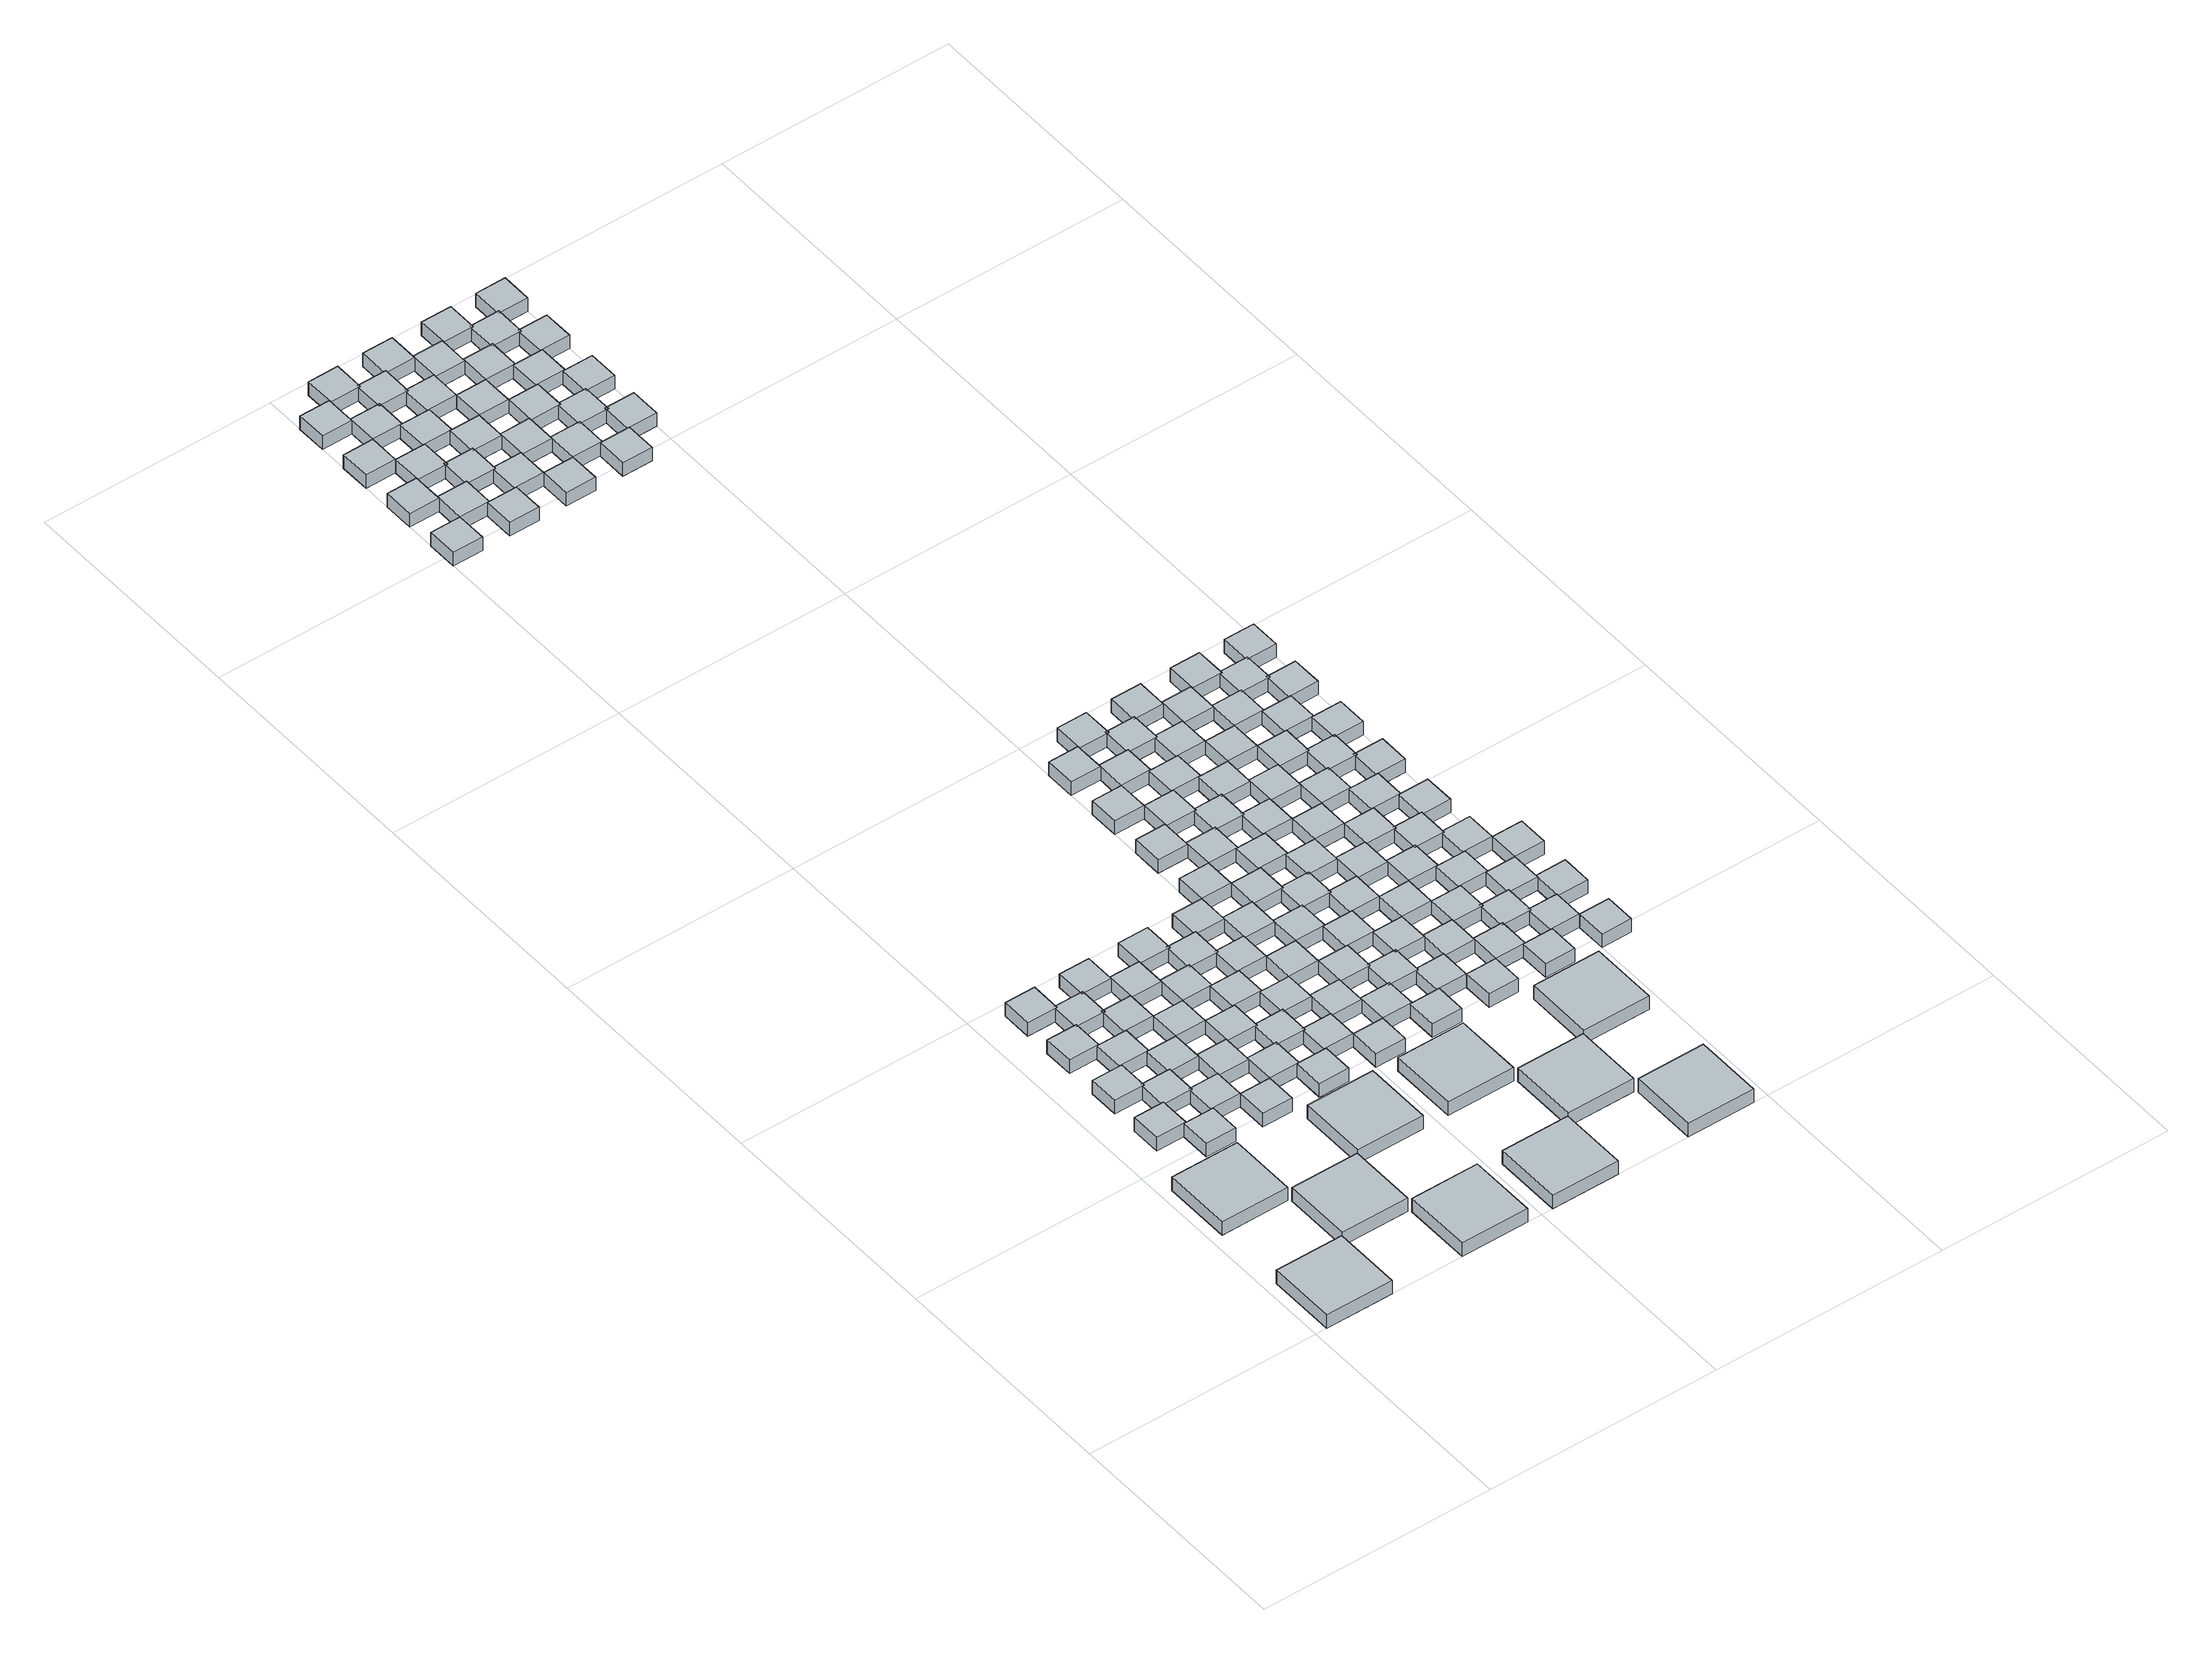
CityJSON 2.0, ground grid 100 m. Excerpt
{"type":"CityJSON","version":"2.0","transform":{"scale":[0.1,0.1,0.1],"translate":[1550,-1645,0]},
"CityObjects":{
"object1":{"type":"GenericCityObject","geometry":[{"type":"Solid","lod":"1","boundaries":[[[[0,1,2,3]],[[4,5,1,0]],[[5,6,2,1]],[[6,7,3,2]],[[7,4,0,3]],[[7,6,5,4]]]]}]},
"object2":{"type":"GenericCityObject","geometry":[{"type":"Solid","lod":"1","boundaries":[[[[8,9,10,11]],[[12,13,9,8]],[[13,14,10,9]],[[14,15,11,10]],[[15,12,8,11]],[[15,14,13,12]]]]}]},
"object3":{"type":"GenericCityObject","geometry":[{"type":"Solid","lod":"1","boundaries":[[[[16,17,18,19]],[[20,21,17,16]],[[21,22,18,17]],[[22,23,19,18]],[[23,20,16,19]],[[23,22,21,20]]]]}]},
"object4":{"type":"GenericCityObject","geometry":[{"type":"Solid","lod":"1","boundaries":[[[[24,25,26,27]],[[28,29,25,24]],[[29,30,26,25]],[[30,31,27,26]],[[31,28,24,27]],[[31,30,29,28]]]]}]},
"object5":{"type":"GenericCityObject","geometry":[{"type":"Solid","lod":"1","boundaries":[[[[32,33,34,35]],[[36,37,33,32]],[[37,38,34,33]],[[38,39,35,34]],[[39,36,32,35]],[[39,38,37,36]]]]}]},
"object6":{"type":"GenericCityObject","geometry":[{"type":"Solid","lod":"1","boundaries":[[[[40,41,42,43]],[[44,45,41,40]],[[45,46,42,41]],[[46,47,43,42]],[[47,44,40,43]],[[47,46,45,44]]]]}]},
"object7":{"type":"GenericCityObject","geometry":[{"type":"Solid","lod":"1","boundaries":[[[[48,49,50,51]],[[52,53,49,48]],[[53,54,50,49]],[[54,55,51,50]],[[55,52,48,51]],[[55,54,53,52]]]]}]},
"object8":{"type":"GenericCityObject","geometry":[{"type":"Solid","lod":"1","boundaries":[[[[56,57,58,59]],[[60,61,57,56]],[[61,62,58,57]],[[62,63,59,58]],[[63,60,56,59]],[[63,62,61,60]]]]}]},
"object9":{"type":"GenericCityObject","geometry":[{"type":"Solid","lod":"1","boundaries":[[[[64,65,66,67]],[[68,69,65,64]],[[69,70,66,65]],[[70,71,67,66]],[[71,68,64,67]],[[71,70,69,68]]]]}]},
"object10":{"type":"GenericCityObject","geometry":[{"type":"Solid","lod":"1","boundaries":[[[[72,73,74,75]],[[76,77,73,72]],[[77,78,74,73]],[[78,79,75,74]],[[79,76,72,75]],[[79,78,77,76]]]]}]},
"object11":{"type":"GenericCityObject","geometry":[{"type":"Solid","lod":"1","boundaries":[[[[80,81,82,83]],[[84,85,81,80]],[[85,86,82,81]],[[86,87,83,82]],[[87,84,80,83]],[[87,86,85,84]]]]}]},
"object12":{"type":"GenericCityObject","geometry":[{"type":"Solid","lod":"1","boundaries":[[[[88,89,90,91]],[[92,93,89,88]],[[93,94,90,89]],[[94,95,91,90]],[[95,92,88,91]],[[95,94,93,92]]]]}]},
"object13":{"type":"GenericCityObject","geometry":[{"type":"Solid","lod":"1","boundaries":[[[[96,97,98,99]],[[100,101,97,96]],[[101,102,98,97]],[[102,103,99,98]],[[103,100,96,99]],[[103,102,101,100]]]]}]},
"object14":{"type":"GenericCityObject","geometry":[{"type":"Solid","lod":"1","boundaries":[[[[104,105,106,107]],[[108,109,105,104]],[[109,110,106,105]],[[110,111,107,106]],[[111,108,104,107]],[[111,110,109,108]]]]}]},
"object15":{"type":"GenericCityObject","geometry":[{"type":"Solid","lod":"1","boundaries":[[[[112,113,114,81]],[[115,116,113,112]],[[116,117,114,113]],[[117,85,81,114]],[[85,115,112,81]],[[85,117,116,115]]]]}]},
"object16":{"type":"GenericCityObject","geometry":[{"type":"Solid","lod":"1","boundaries":[[[[118,119,120,121]],[[122,123,119,118]],[[123,124,120,119]],[[124,125,121,120]],[[125,122,118,121]],[[125,124,123,122]]]]}]},
"object17":{"type":"GenericCityObject","geometry":[{"type":"Solid","lod":"1","boundaries":[[[[126,127,128,129]],[[130,131,127,126]],[[131,132,128,127]],[[132,133,129,128]],[[133,130,126,129]],[[133,132,131,130]]]]}]},
"object18":{"type":"GenericCityObject","geometry":[{"type":"Solid","lod":"1","boundaries":[[[[134,135,136,137]],[[138,139,135,134]],[[139,140,136,135]],[[140,141,137,136]],[[141,138,134,137]],[[141,140,139,138]]]]}]},
"object19":{"type":"GenericCityObject","geometry":[{"type":"Solid","lod":"1","boundaries":[[[[142,143,144,145]],[[146,147,143,142]],[[147,148,144,143]],[[148,149,145,144]],[[149,146,142,145]],[[149,148,147,146]]]]}]},
"object20":{"type":"GenericCityObject","geometry":[{"type":"Solid","lod":"1","boundaries":[[[[106,150,151,119]],[[110,152,150,106]],[[152,153,151,150]],[[153,123,119,151]],[[123,110,106,119]],[[123,153,152,110]]]]}]},
"object21":{"type":"GenericCityObject","geometry":[{"type":"Solid","lod":"1","boundaries":[[[[114,154,155,156]],[[117,157,154,114]],[[157,158,155,154]],[[158,159,156,155]],[[159,117,114,156]],[[159,158,157,117]]]]}]},
"object22":{"type":"GenericCityObject","geometry":[{"type":"Solid","lod":"1","boundaries":[[[[160,161,162,163]],[[164,165,161,160]],[[165,166,162,161]],[[166,167,163,162]],[[167,164,160,163]],[[167,166,165,164]]]]}]},
"object23":{"type":"GenericCityObject","geometry":[{"type":"Solid","lod":"1","boundaries":[[[[168,169,170,150]],[[171,172,169,168]],[[172,173,170,169]],[[173,152,150,170]],[[152,171,168,150]],[[152,173,172,171]]]]}]},
"object24":{"type":"GenericCityObject","geometry":[{"type":"Solid","lod":"1","boundaries":[[[[174,175,176,177]],[[178,179,175,174]],[[179,180,176,175]],[[180,181,177,176]],[[181,178,174,177]],[[181,180,179,178]]]]}]},
"object25":{"type":"GenericCityObject","geometry":[{"type":"Solid","lod":"1","boundaries":[[[[151,182,183,184]],[[153,185,182,151]],[[185,186,183,182]],[[186,187,184,183]],[[187,153,151,184]],[[187,186,185,153]]]]}]},
"object26":{"type":"GenericCityObject","geometry":[{"type":"Solid","lod":"1","boundaries":[[[[188,189,190,191]],[[192,193,189,188]],[[193,194,190,189]],[[194,195,191,190]],[[195,192,188,191]],[[195,194,193,192]]]]}]},
"object27":{"type":"GenericCityObject","geometry":[{"type":"Solid","lod":"1","boundaries":[[[[196,197,198,199]],[[200,201,197,196]],[[201,202,198,197]],[[202,203,199,198]],[[203,200,196,199]],[[203,202,201,200]]]]}]},
"object28":{"type":"GenericCityObject","geometry":[{"type":"Solid","lod":"1","boundaries":[[[[204,205,206,207]],[[208,209,205,204]],[[209,210,206,205]],[[210,211,207,206]],[[211,208,204,207]],[[211,210,209,208]]]]}]},
"object29":{"type":"GenericCityObject","geometry":[{"type":"Solid","lod":"1","boundaries":[[[[212,213,214,215]],[[216,217,213,212]],[[217,218,214,213]],[[218,219,215,214]],[[219,216,212,215]],[[219,218,217,216]]]]}]},
"object30":{"type":"GenericCityObject","geometry":[{"type":"Solid","lod":"1","boundaries":[[[[220,221,222,223]],[[224,225,221,220]],[[225,226,222,221]],[[226,227,223,222]],[[227,224,220,223]],[[227,226,225,224]]]]}]},
"object31":{"type":"GenericCityObject","geometry":[{"type":"Solid","lod":"1","boundaries":[[[[228,229,230,231]],[[232,233,229,228]],[[233,234,230,229]],[[234,235,231,230]],[[235,232,228,231]],[[235,234,233,232]]]]}]},
"object32":{"type":"GenericCityObject","geometry":[{"type":"Solid","lod":"1","boundaries":[[[[236,237,238,239]],[[240,241,237,236]],[[241,242,238,237]],[[242,243,239,238]],[[243,240,236,239]],[[243,242,241,240]]]]}]},
"object33":{"type":"GenericCityObject","geometry":[{"type":"Solid","lod":"1","boundaries":[[[[244,245,246,221]],[[247,248,245,244]],[[248,249,246,245]],[[249,225,221,246]],[[225,247,244,221]],[[225,249,248,247]]]]}]},
"object34":{"type":"GenericCityObject","geometry":[{"type":"Solid","lod":"1","boundaries":[[[[250,251,252,253]],[[254,255,251,250]],[[255,256,252,251]],[[256,257,253,252]],[[257,254,250,253]],[[257,256,255,254]]]]}]},
"object35":{"type":"GenericCityObject","geometry":[{"type":"Solid","lod":"1","boundaries":[[[[258,259,260,261]],[[262,263,259,258]],[[263,264,260,259]],[[264,265,261,260]],[[265,262,258,261]],[[265,264,263,262]]]]}]},
"object36":{"type":"GenericCityObject","geometry":[{"type":"Solid","lod":"1","boundaries":[[[[266,267,268,269]],[[270,271,267,266]],[[271,272,268,267]],[[272,273,269,268]],[[273,270,266,269]],[[273,272,271,270]]]]}]},
"object37":{"type":"GenericCityObject","geometry":[{"type":"Solid","lod":"1","boundaries":[[[[274,275,276,277]],[[278,279,275,274]],[[279,280,276,275]],[[280,281,277,276]],[[281,278,274,277]],[[281,280,279,278]]]]}]},
"object38":{"type":"GenericCityObject","geometry":[{"type":"Solid","lod":"1","boundaries":[[[[238,282,283,259]],[[242,284,282,238]],[[284,285,283,282]],[[285,263,259,283]],[[263,242,238,259]],[[263,285,284,242]]]]}]},
"object39":{"type":"GenericCityObject","geometry":[{"type":"Solid","lod":"1","boundaries":[[[[246,286,287,288]],[[249,289,286,246]],[[289,290,287,286]],[[290,291,288,287]],[[291,249,246,288]],[[291,290,289,249]]]]}]},
"object40":{"type":"GenericCityObject","geometry":[{"type":"Solid","lod":"1","boundaries":[[[[292,293,294,295]],[[296,297,293,292]],[[297,298,294,293]],[[298,299,295,294]],[[299,296,292,295]],[[299,298,297,296]]]]}]},
"object41":{"type":"GenericCityObject","geometry":[{"type":"Solid","lod":"1","boundaries":[[[[300,301,302,303]],[[304,305,301,300]],[[305,306,302,301]],[[306,307,303,302]],[[307,304,300,303]],[[307,306,305,304]]]]}]},
"object42":{"type":"GenericCityObject","geometry":[{"type":"Solid","lod":"1","boundaries":[[[[308,309,310,282]],[[311,312,309,308]],[[312,313,310,309]],[[313,284,282,310]],[[284,311,308,282]],[[284,313,312,311]]]]}]},
"object43":{"type":"GenericCityObject","geometry":[{"type":"Solid","lod":"1","boundaries":[[[[314,315,316,317]],[[318,319,315,314]],[[319,320,316,315]],[[320,321,317,316]],[[321,318,314,317]],[[321,320,319,318]]]]}]},
"object44":{"type":"GenericCityObject","geometry":[{"type":"Solid","lod":"1","boundaries":[[[[322,323,324,325]],[[326,327,323,322]],[[327,328,324,323]],[[328,329,325,324]],[[329,326,322,325]],[[329,328,327,326]]]]}]},
"object45":{"type":"GenericCityObject","geometry":[{"type":"Solid","lod":"1","boundaries":[[[[330,331,332,333]],[[334,335,331,330]],[[335,336,332,331]],[[336,337,333,332]],[[337,334,330,333]],[[337,336,335,334]]]]}]},
"object46":{"type":"GenericCityObject","geometry":[{"type":"Solid","lod":"1","boundaries":[[[[276,338,339,340]],[[280,341,338,276]],[[341,342,339,338]],[[342,343,340,339]],[[343,280,276,340]],[[343,342,341,280]]]]}]},
"object47":{"type":"GenericCityObject","geometry":[{"type":"Solid","lod":"1","boundaries":[[[[283,344,345,346]],[[285,347,344,283]],[[347,348,345,344]],[[348,349,346,345]],[[349,285,283,346]],[[349,348,347,285]]]]}]},
"object48":{"type":"GenericCityObject","geometry":[{"type":"Solid","lod":"1","boundaries":[[[[350,351,352,353]],[[354,355,351,350]],[[355,356,352,351]],[[356,357,353,352]],[[357,354,350,353]],[[357,356,355,354]]]]}]},
"object49":{"type":"GenericCityObject","geometry":[{"type":"Solid","lod":"1","boundaries":[[[[358,359,360,361]],[[362,363,359,358]],[[363,364,360,359]],[[364,365,361,360]],[[365,362,358,361]],[[365,364,363,362]]]]}]},
"object50":{"type":"GenericCityObject","geometry":[{"type":"Solid","lod":"1","boundaries":[[[[294,366,367,368]],[[298,369,366,294]],[[369,370,367,366]],[[370,371,368,367]],[[371,298,294,368]],[[371,370,369,298]]]]}]},
"object51":{"type":"GenericCityObject","geometry":[{"type":"Solid","lod":"1","boundaries":[[[[372,373,374,375]],[[376,377,373,372]],[[377,378,374,373]],[[378,379,375,374]],[[379,376,372,375]],[[379,378,377,376]]]]}]},
"object52":{"type":"GenericCityObject","geometry":[{"type":"Solid","lod":"1","boundaries":[[[[380,381,382,338]],[[383,384,381,380]],[[384,385,382,381]],[[385,341,338,382]],[[341,383,380,338]],[[341,385,384,383]]]]}]},
"object53":{"type":"GenericCityObject","geometry":[{"type":"Solid","lod":"1","boundaries":[[[[386,387,388,389]],[[390,391,387,386]],[[391,392,388,387]],[[392,393,389,388]],[[393,390,386,389]],[[393,392,391,390]]]]}]},
"object54":{"type":"GenericCityObject","geometry":[{"type":"Solid","lod":"1","boundaries":[[[[394,395,396,397]],[[398,399,395,394]],[[399,400,396,395]],[[400,401,397,396]],[[401,398,394,397]],[[401,400,399,398]]]]}]},
"object55":{"type":"GenericCityObject","geometry":[{"type":"Solid","lod":"1","boundaries":[[[[402,403,404,405]],[[406,407,403,402]],[[407,408,404,403]],[[408,409,405,404]],[[409,406,402,405]],[[409,408,407,406]]]]}]},
"object56":{"type":"GenericCityObject","geometry":[{"type":"Solid","lod":"1","boundaries":[[[[410,411,412,359]],[[413,414,411,410]],[[414,415,412,411]],[[415,363,359,412]],[[363,413,410,359]],[[363,415,414,413]]]]}]},
"object57":{"type":"GenericCityObject","geometry":[{"type":"Solid","lod":"1","boundaries":[[[[416,417,418,419]],[[420,421,417,416]],[[421,422,418,417]],[[422,423,419,418]],[[423,420,416,419]],[[423,422,421,420]]]]}]},
"object58":{"type":"GenericCityObject","geometry":[{"type":"Solid","lod":"1","boundaries":[[[[424,425,426,427]],[[428,429,425,424]],[[429,430,426,425]],[[430,431,427,426]],[[431,428,424,427]],[[431,430,429,428]]]]}]},
"object59":{"type":"GenericCityObject","geometry":[{"type":"Solid","lod":"1","boundaries":[[[[432,433,434,435]],[[436,437,433,432]],[[437,438,434,433]],[[438,439,435,434]],[[439,436,432,435]],[[439,438,437,436]]]]}]},
"object60":{"type":"GenericCityObject","geometry":[{"type":"Solid","lod":"1","boundaries":[[[[339,440,441,442]],[[342,443,440,339]],[[443,444,441,440]],[[444,445,442,441]],[[445,342,339,442]],[[445,444,443,342]]]]}]},
"object61":{"type":"GenericCityObject","geometry":[{"type":"Solid","lod":"1","boundaries":[[[[446,447,448,449]],[[450,451,447,446]],[[451,452,448,447]],[[452,453,449,448]],[[453,450,446,449]],[[453,452,451,450]]]]}]},
"object62":{"type":"GenericCityObject","geometry":[{"type":"Solid","lod":"1","boundaries":[[[[454,455,456,457]],[[458,459,455,454]],[[459,460,456,455]],[[460,461,457,456]],[[461,458,454,457]],[[461,460,459,458]]]]}]},
"object63":{"type":"GenericCityObject","geometry":[{"type":"Solid","lod":"1","boundaries":[[[[462,463,464,395]],[[465,466,463,462]],[[466,467,464,463]],[[467,399,395,464]],[[399,465,462,395]],[[399,467,466,465]]]]}]},
"object64":{"type":"GenericCityObject","geometry":[{"type":"Solid","lod":"1","boundaries":[[[[360,468,469,470]],[[364,471,468,360]],[[471,472,469,468]],[[472,473,470,469]],[[473,364,360,470]],[[473,472,471,364]]]]}]},
"object65":{"type":"GenericCityObject","geometry":[{"type":"Solid","lod":"1","boundaries":[[[[474,475,476,477]],[[478,479,475,474]],[[479,480,476,475]],[[480,481,477,476]],[[481,478,474,477]],[[481,480,479,478]]]]}]},
"object66":{"type":"GenericCityObject","geometry":[{"type":"Solid","lod":"1","boundaries":[[[[482,483,484,485]],[[486,487,483,482]],[[487,488,484,483]],[[488,489,485,484]],[[489,486,482,485]],[[489,488,487,486]]]]}]},
"object67":{"type":"GenericCityObject","geometry":[{"type":"Solid","lod":"1","boundaries":[[[[490,491,492,425]],[[493,494,491,490]],[[494,495,492,491]],[[495,429,425,492]],[[429,493,490,425]],[[429,495,494,493]]]]}]},
"object68":{"type":"GenericCityObject","geometry":[{"type":"Solid","lod":"1","boundaries":[[[[496,497,498,499]],[[500,501,497,496]],[[501,502,498,497]],[[502,503,499,498]],[[503,500,496,499]],[[503,502,501,500]]]]}]},
"object69":{"type":"GenericCityObject","geometry":[{"type":"Solid","lod":"1","boundaries":[[[[504,505,506,507]],[[508,509,505,504]],[[509,510,506,505]],[[510,511,507,506]],[[511,508,504,507]],[[511,510,509,508]]]]}]},
"object70":{"type":"GenericCityObject","geometry":[{"type":"Solid","lod":"1","boundaries":[[[[512,513,514,515]],[[516,517,513,512]],[[517,518,514,513]],[[518,519,515,514]],[[519,516,512,515]],[[519,518,517,516]]]]}]},
"object71":{"type":"GenericCityObject","geometry":[{"type":"Solid","lod":"1","boundaries":[[[[520,521,522,523]],[[524,525,521,520]],[[525,526,522,521]],[[526,527,523,522]],[[527,524,520,523]],[[527,526,525,524]]]]}]},
"object72":{"type":"GenericCityObject","geometry":[{"type":"Solid","lod":"1","boundaries":[[[[528,529,530,531]],[[532,533,529,528]],[[533,534,530,529]],[[534,535,531,530]],[[535,532,528,531]],[[535,534,533,532]]]]}]},
"object73":{"type":"GenericCityObject","geometry":[{"type":"Solid","lod":"1","boundaries":[[[[536,537,538,539]],[[540,541,537,536]],[[541,542,538,537]],[[542,543,539,538]],[[543,540,536,539]],[[543,542,541,540]]]]}]},
"object74":{"type":"GenericCityObject","geometry":[{"type":"Solid","lod":"1","boundaries":[[[[426,544,545,546]],[[430,547,544,426]],[[547,548,545,544]],[[548,549,546,545]],[[549,430,426,546]],[[549,548,547,430]]]]}]},
"object75":{"type":"GenericCityObject","geometry":[{"type":"Solid","lod":"1","boundaries":[[[[550,551,552,553]],[[554,555,551,550]],[[555,556,552,551]],[[556,557,553,552]],[[557,554,550,553]],[[557,556,555,554]]]]}]},
"object76":{"type":"GenericCityObject","geometry":[{"type":"Solid","lod":"1","boundaries":[[[[558,559,560,561]],[[562,563,559,558]],[[563,564,560,559]],[[564,565,561,560]],[[565,562,558,561]],[[565,564,563,562]]]]}]},
"object77":{"type":"GenericCityObject","geometry":[{"type":"Solid","lod":"1","boundaries":[[[[566,567,568,569]],[[570,571,567,566]],[[571,572,568,567]],[[572,573,569,568]],[[573,570,566,569]],[[573,572,571,570]]]]}]},
"object78":{"type":"GenericCityObject","geometry":[{"type":"Solid","lod":"1","boundaries":[[[[456,574,575,505]],[[460,576,574,456]],[[576,577,575,574]],[[577,509,505,575]],[[509,460,456,505]],[[509,577,576,460]]]]}]},
"object79":{"type":"GenericCityObject","geometry":[{"type":"Solid","lod":"1","boundaries":[[[[464,578,579,580]],[[467,581,578,464]],[[581,582,579,578]],[[582,583,580,579]],[[583,467,464,580]],[[583,582,581,467]]]]}]},
"object80":{"type":"GenericCityObject","geometry":[{"type":"Solid","lod":"1","boundaries":[[[[584,585,586,587]],[[588,589,585,584]],[[589,590,586,585]],[[590,591,587,586]],[[591,588,584,587]],[[591,590,589,588]]]]}]},
"object81":{"type":"GenericCityObject","geometry":[{"type":"Solid","lod":"1","boundaries":[[[[592,593,594,595]],[[596,597,593,592]],[[597,598,594,593]],[[598,599,595,594]],[[599,596,592,595]],[[599,598,597,596]]]]}]},
"object82":{"type":"GenericCityObject","geometry":[{"type":"Solid","lod":"1","boundaries":[[[[600,601,602,603]],[[604,605,601,600]],[[605,606,602,601]],[[606,607,603,602]],[[607,604,600,603]],[[607,606,605,604]]]]}]},
"object83":{"type":"GenericCityObject","geometry":[{"type":"Solid","lod":"1","boundaries":[[[[608,609,610,537]],[[611,612,609,608]],[[612,613,610,609]],[[613,541,537,610]],[[541,611,608,537]],[[541,613,612,611]]]]}]},
"object84":{"type":"GenericCityObject","geometry":[{"type":"Solid","lod":"1","boundaries":[[[[614,615,616,617]],[[618,619,615,614]],[[619,620,616,615]],[[620,621,617,616]],[[621,618,614,617]],[[621,620,619,618]]]]}]},
"object85":{"type":"GenericCityObject","geometry":[{"type":"Solid","lod":"1","boundaries":[[[[622,623,624,625]],[[626,627,623,622]],[[627,628,624,623]],[[628,629,625,624]],[[629,626,622,625]],[[629,628,627,626]]]]}]},
"object86":{"type":"GenericCityObject","geometry":[{"type":"Solid","lod":"1","boundaries":[[[[630,631,632,633]],[[634,635,631,630]],[[635,636,632,631]],[[636,637,633,632]],[[637,634,630,633]],[[637,636,635,634]]]]}]},
"object87":{"type":"GenericCityObject","geometry":[{"type":"Solid","lod":"1","boundaries":[[[[638,639,640,574]],[[641,642,639,638]],[[642,643,640,639]],[[643,576,574,640]],[[576,641,638,574]],[[576,643,642,641]]]]}]},
"object88":{"type":"GenericCityObject","geometry":[{"type":"Solid","lod":"1","boundaries":[[[[644,645,646,647]],[[648,649,645,644]],[[649,650,646,645]],[[650,651,647,646]],[[651,648,644,647]],[[651,650,649,648]]]]}]},
"object89":{"type":"GenericCityObject","geometry":[{"type":"Solid","lod":"1","boundaries":[[[[652,653,654,655]],[[656,657,653,652]],[[657,658,654,653]],[[658,659,655,654]],[[659,656,652,655]],[[659,658,657,656]]]]}]},
"object90":{"type":"GenericCityObject","geometry":[{"type":"Solid","lod":"1","boundaries":[[[[660,661,662,663]],[[664,665,661,660]],[[665,666,662,661]],[[666,667,663,662]],[[667,664,660,663]],[[667,666,665,664]]]]}]},
"object91":{"type":"GenericCityObject","geometry":[{"type":"Solid","lod":"1","boundaries":[[[[668,669,670,671]],[[672,673,669,668]],[[673,674,670,669]],[[674,675,671,670]],[[675,672,668,671]],[[675,674,673,672]]]]}]},
"object92":{"type":"GenericCityObject","geometry":[{"type":"Solid","lod":"1","boundaries":[[[[676,677,678,679]],[[680,681,677,676]],[[681,682,678,677]],[[682,683,679,678]],[[683,680,676,679]],[[683,682,681,680]]]]}]},
"object93":{"type":"GenericCityObject","geometry":[{"type":"Solid","lod":"1","boundaries":[[[[560,684,685,623]],[[564,686,684,560]],[[686,687,685,684]],[[687,627,623,685]],[[627,564,560,623]],[[627,687,686,564]]]]}]},
"object94":{"type":"GenericCityObject","geometry":[{"type":"Solid","lod":"1","boundaries":[[[[575,688,689,690]],[[577,691,688,575]],[[691,692,689,688]],[[692,693,690,689]],[[693,577,575,690]],[[693,692,691,577]]]]}]},
"object95":{"type":"GenericCityObject","geometry":[{"type":"Solid","lod":"1","boundaries":[[[[694,695,696,697]],[[698,699,695,694]],[[699,700,696,695]],[[700,701,697,696]],[[701,698,694,697]],[[701,700,699,698]]]]}]},
"object96":{"type":"GenericCityObject","geometry":[{"type":"Solid","lod":"1","boundaries":[[[[702,703,704,705]],[[706,707,703,702]],[[707,708,704,703]],[[708,709,705,704]],[[709,706,702,705]],[[709,708,707,706]]]]}]},
"object97":{"type":"GenericCityObject","geometry":[{"type":"Solid","lod":"1","boundaries":[[[[594,710,711,653]],[[598,712,710,594]],[[712,713,711,710]],[[713,657,653,711]],[[657,598,594,653]],[[657,713,712,598]]]]}]},
"object98":{"type":"GenericCityObject","geometry":[{"type":"Solid","lod":"1","boundaries":[[[[714,715,716,717]],[[718,719,715,714]],[[719,720,716,715]],[[720,721,717,716]],[[721,718,714,717]],[[721,720,719,718]]]]}]},
"object99":{"type":"GenericCityObject","geometry":[{"type":"Solid","lod":"1","boundaries":[[[[610,722,723,724]],[[613,725,722,610]],[[725,726,723,722]],[[726,727,724,723]],[[727,613,610,724]],[[727,726,725,613]]]]}]},
"object100":{"type":"GenericCityObject","geometry":[{"type":"Solid","lod":"1","boundaries":[[[[728,729,730,731]],[[732,733,729,728]],[[733,734,730,729]],[[734,735,731,730]],[[735,732,728,731]],[[735,734,733,732]]]]}]},
"object101":{"type":"GenericCityObject","geometry":[{"type":"Solid","lod":"1","boundaries":[[[[736,737,738,684]],[[739,740,737,736]],[[740,741,738,737]],[[741,686,684,738]],[[686,739,736,684]],[[686,741,740,739]]]]}]},
"object102":{"type":"GenericCityObject","geometry":[{"type":"Solid","lod":"1","boundaries":[[[[742,743,744,745]],[[746,747,743,742]],[[747,748,744,743]],[[748,749,745,744]],[[749,746,742,745]],[[749,748,747,746]]]]}]},
"object103":{"type":"GenericCityObject","geometry":[{"type":"Solid","lod":"1","boundaries":[[[[750,751,752,753]],[[754,755,751,750]],[[755,756,752,751]],[[756,757,753,752]],[[757,754,750,753]],[[757,756,755,754]]]]}]},
"object104":{"type":"GenericCityObject","geometry":[{"type":"Solid","lod":"1","boundaries":[[[[758,759,760,761]],[[762,763,759,758]],[[763,764,760,759]],[[764,765,761,760]],[[765,762,758,761]],[[765,764,763,762]]]]}]},
"object105":{"type":"GenericCityObject","geometry":[{"type":"Solid","lod":"1","boundaries":[[[[766,767,768,769]],[[770,771,767,766]],[[771,772,768,767]],[[772,773,769,768]],[[773,770,766,769]],[[773,772,771,770]]]]}]},
"object106":{"type":"GenericCityObject","geometry":[{"type":"Solid","lod":"1","boundaries":[[[[774,775,776,710]],[[777,778,775,774]],[[778,779,776,775]],[[779,712,710,776]],[[712,777,774,710]],[[712,779,778,777]]]]}]},
"object107":{"type":"GenericCityObject","geometry":[{"type":"Solid","lod":"1","boundaries":[[[[780,781,782,783]],[[784,785,781,780]],[[785,786,782,781]],[[786,787,783,782]],[[787,784,780,783]],[[787,786,785,784]]]]}]},
"object108":{"type":"GenericCityObject","geometry":[{"type":"Solid","lod":"1","boundaries":[[[[678,788,789,715]],[[682,790,788,678]],[[790,791,789,788]],[[791,719,715,789]],[[719,682,678,715]],[[719,791,790,682]]]]}]},
"object109":{"type":"GenericCityObject","geometry":[{"type":"Solid","lod":"1","boundaries":[[[[685,792,793,794]],[[687,795,792,685]],[[795,796,793,792]],[[796,797,794,793]],[[797,687,685,794]],[[797,796,795,687]]]]}]},
"object110":{"type":"GenericCityObject","geometry":[{"type":"Solid","lod":"1","boundaries":[[[[798,799,800,801]],[[802,803,799,798]],[[803,804,800,799]],[[804,805,801,800]],[[805,802,798,801]],[[805,804,803,802]]]]}]},
"object111":{"type":"GenericCityObject","geometry":[{"type":"Solid","lod":"1","boundaries":[[[[806,807,808,809]],[[810,811,807,806]],[[811,812,808,807]],[[812,813,809,808]],[[813,810,806,809]],[[813,812,811,810]]]]}]},
"object112":{"type":"GenericCityObject","geometry":[{"type":"Solid","lod":"1","boundaries":[[[[814,815,816,751]],[[817,818,815,814]],[[818,819,816,815]],[[819,755,751,816]],[[755,817,814,751]],[[755,819,818,817]]]]}]},
"object113":{"type":"GenericCityObject","geometry":[{"type":"Solid","lod":"1","boundaries":[[[[711,820,821,822]],[[713,823,820,711]],[[823,824,821,820]],[[824,825,822,821]],[[825,713,711,822]],[[825,824,823,713]]]]}]},
"object114":{"type":"GenericCityObject","geometry":[{"type":"Solid","lod":"1","boundaries":[[[[826,827,828,829]],[[830,831,827,826]],[[831,832,828,827]],[[832,833,829,828]],[[833,830,826,829]],[[833,832,831,830]]]]}]},
"object115":{"type":"GenericCityObject","geometry":[{"type":"Solid","lod":"1","boundaries":[[[[834,835,836,837]],[[838,839,835,834]],[[839,840,836,835]],[[840,841,837,836]],[[841,838,834,837]],[[841,840,839,838]]]]}]},
"object116":{"type":"GenericCityObject","geometry":[{"type":"Solid","lod":"1","boundaries":[[[[842,843,844,788]],[[845,846,843,842]],[[846,847,844,843]],[[847,790,788,844]],[[790,845,842,788]],[[790,847,846,845]]]]}]},
"object117":{"type":"GenericCityObject","geometry":[{"type":"Solid","lod":"1","boundaries":[[[[848,849,850,851]],[[852,853,849,848]],[[853,854,850,849]],[[854,855,851,850]],[[855,852,848,851]],[[855,854,853,852]]]]}]},
"object118":{"type":"GenericCityObject","geometry":[{"type":"Solid","lod":"1","boundaries":[[[[856,857,858,859]],[[860,861,857,856]],[[861,862,858,857]],[[862,863,859,858]],[[863,860,856,859]],[[863,862,861,860]]]]}]},
"object119":{"type":"GenericCityObject","geometry":[{"type":"Solid","lod":"1","boundaries":[[[[864,865,866,867]],[[868,869,865,864]],[[869,870,866,865]],[[870,871,867,866]],[[871,868,864,867]],[[871,870,869,868]]]]}]},
"object120":{"type":"GenericCityObject","geometry":[{"type":"Solid","lod":"1","boundaries":[[[[872,873,874,875]],[[876,877,873,872]],[[877,878,874,873]],[[878,879,875,874]],[[879,876,872,875]],[[879,878,877,876]]]]}]},
"object121":{"type":"GenericCityObject","geometry":[{"type":"Solid","lod":"1","boundaries":[[[[880,881,882,883]],[[884,885,881,880]],[[885,886,882,881]],[[886,887,883,882]],[[887,884,880,883]],[[887,886,885,884]]]]}]},
"object122":{"type":"GenericCityObject","geometry":[{"type":"Solid","lod":"1","boundaries":[[[[888,889,890,891]],[[892,893,889,888]],[[893,894,890,889]],[[894,895,891,890]],[[895,892,888,891]],[[895,894,893,892]]]]}]},
"object123":{"type":"GenericCityObject","geometry":[{"type":"Solid","lod":"1","boundaries":[[[[789,896,897,898]],[[791,899,896,789]],[[899,900,897,896]],[[900,901,898,897]],[[901,791,789,898]],[[901,900,899,791]]]]}]},
"object124":{"type":"GenericCityObject","geometry":[{"type":"Solid","lod":"1","boundaries":[[[[902,903,904,905]],[[906,907,903,902]],[[907,908,904,903]],[[908,909,905,904]],[[909,906,902,905]],[[909,908,907,906]]]]}]},
"object125":{"type":"GenericCityObject","geometry":[{"type":"Solid","lod":"1","boundaries":[[[[910,911,912,913]],[[914,915,911,910]],[[915,916,912,911]],[[916,917,913,912]],[[917,914,910,913]],[[917,916,915,914]]]]}]},
"object126":{"type":"GenericCityObject","geometry":[{"type":"Solid","lod":"1","boundaries":[[[[808,918,919,857]],[[812,920,918,808]],[[920,921,919,918]],[[921,861,857,919]],[[861,812,808,857]],[[861,921,920,812]]]]}]},
"object127":{"type":"GenericCityObject","geometry":[{"type":"Solid","lod":"1","boundaries":[[[[922,923,924,925]],[[926,927,923,922]],[[927,928,924,923]],[[928,929,925,924]],[[929,926,922,925]],[[929,928,927,926]]]]}]},
"object128":{"type":"GenericCityObject","geometry":[{"type":"Solid","lod":"1","boundaries":[[[[930,931,932,933]],[[934,935,931,930]],[[935,936,932,931]],[[936,937,933,932]],[[937,934,930,933]],[[937,936,935,934]]]]}]},
"object129":{"type":"GenericCityObject","geometry":[{"type":"Solid","lod":"1","boundaries":[[[[938,939,940,941]],[[942,943,939,938]],[[943,944,940,939]],[[944,945,941,940]],[[945,942,938,941]],[[945,944,943,942]]]]}]},
"object130":{"type":"GenericCityObject","geometry":[{"type":"Solid","lod":"1","boundaries":[[[[946,947,948,949]],[[950,951,947,946]],[[951,952,948,947]],[[952,953,949,948]],[[953,950,946,949]],[[953,952,951,950]]]]}]},
"object131":{"type":"GenericCityObject","geometry":[{"type":"Solid","lod":"1","boundaries":[[[[954,955,956,957]],[[958,959,955,954]],[[959,960,956,955]],[[960,961,957,956]],[[961,958,954,957]],[[961,960,959,958]]]]}]},
"object132":{"type":"GenericCityObject","geometry":[{"type":"Solid","lod":"1","boundaries":[[[[962,963,964,965]],[[966,967,963,962]],[[967,968,964,963]],[[968,969,965,964]],[[969,966,962,965]],[[969,968,967,966]]]]}]},
"object133":{"type":"GenericCityObject","geometry":[{"type":"Solid","lod":"1","boundaries":[[[[970,971,972,973]],[[974,975,971,970]],[[975,976,972,971]],[[976,977,973,972]],[[977,974,970,973]],[[977,976,975,974]]]]}]},
"object134":{"type":"GenericCityObject","geometry":[{"type":"Solid","lod":"1","boundaries":[[[[978,979,980,981]],[[982,983,979,978]],[[983,984,980,979]],[[984,985,981,980]],[[985,982,978,981]],[[985,984,983,982]]]]}]},
"object135":{"type":"GenericCityObject","geometry":[{"type":"Solid","lod":"1","boundaries":[[[[986,987,988,989]],[[990,991,987,986]],[[991,992,988,987]],[[992,993,989,988]],[[993,990,986,989]],[[993,992,991,990]]]]}]},
"object136":{"type":"GenericCityObject","geometry":[{"type":"Solid","lod":"1","boundaries":[[[[994,995,996,997]],[[998,999,995,994]],[[999,1000,996,995]],[[1000,1001,997,996]],[[1001,998,994,997]],[[1001,1000,999,998]]]]}]},
"object137":{"type":"GenericCityObject","geometry":[{"type":"Solid","lod":"1","boundaries":[[[[1002,1003,1004,1005]],[[1006,1007,1003,1002]],[[1007,1008,1004,1003]],[[1008,1009,1005,1004]],[[1009,1006,1002,1005]],[[1009,1008,1007,1006]]]]}]}
},
"vertices":[
[50,0,0],[339,0,0],[339,289,0],[50,289,0],[50,0,65],[339,0,65],[339,289,65],[50,289,65],
[50,600,0],[339,600,0],[339,889,0],[50,889,0],[50,600,65],[339,600,65],[339,889,65],[50,889,65],
[130,1080,0],[260,1080,0],[260,1210,0],[130,1210,0],[130,1080,65],[260,1080,65],[260,1210,65],[130,1210,65],
[130,1320,0],[260,1320,0],[260,1450,0],[130,1450,0],[130,1320,65],[260,1320,65],[260,1450,65],[130,1450,65],
[250,950,0],[380,950,0],[380,1080,0],[250,1080,0],[250,950,65],[380,950,65],[380,1080,65],[250,1080,65],
[350,300,0],[639,300,0],[639,589,0],[350,589,0],[350,300,65],[639,300,65],[639,589,65],[350,589,65],
[130,1580,0],[260,1580,0],[260,1710,0],[130,1710,0],[130,1580,65],[260,1580,65],[260,1710,65],[130,1710,65],
[250,1200,0],[380,1200,0],[380,1330,0],[250,1330,0],[250,1200,65],[380,1200,65],[380,1330,65],[250,1330,65],
[130,1820,0],[260,1820,0],[260,1950,0],[130,1950,0],[130,1820,65],[260,1820,65],[260,1950,65],[130,1950,65],
[250,1450,0],[380,1450,0],[380,1580,0],[250,1580,0],[250,1450,65],[380,1450,65],[380,1580,65],[250,1580,65],
[370,1080,0],[500,1080,0],[500,1210,0],[370,1210,0],[370,1080,65],[500,1080,65],[500,1210,65],[370,1210,65],
[650,0,0],[939,0,0],[939,289,0],[650,289,0],[650,0,65],[939,0,65],[939,289,65],[650,289,65],
[250,1700,0],[380,1700,0],[380,1830,0],[250,1830,0],[250,1700,65],[380,1700,65],[380,1830,65],[250,1830,65],
[370,1320,0],[500,1320,0],[500,1450,0],[370,1450,0],[370,1320,65],[500,1320,65],[500,1450,65],[370,1450,65],
[500,950,0],[630,950,0],[630,1080,0],[500,950,65],[630,950,65],[630,1080,65],
[370,1580,0],[500,1580,0],[500,1710,0],[370,1710,0],[370,1580,65],[500,1580,65],[500,1710,65],[370,1710,65],
[500,1200,0],[630,1200,0],[630,1330,0],[500,1330,0],[500,1200,65],[630,1200,65],[630,1330,65],[500,1330,65],
[370,1820,0],[500,1820,0],[500,1950,0],[370,1950,0],[370,1820,65],[500,1820,65],[500,1950,65],[370,1950,65],
[650,600,0],[939,600,0],[939,889,0],[650,889,0],[650,600,65],[939,600,65],[939,889,65],[650,889,65],
[630,1450,0],[630,1580,0],[630,1450,65],[630,1580,65],
[760,1080,0],[760,1210,0],[630,1210,0],[760,1080,65],[760,1210,65],[630,1210,65],
[500,1700,0],[630,1700,0],[630,1830,0],[500,1830,0],[500,1700,65],[630,1700,65],[630,1830,65],[500,1830,65],
[630,1320,0],[760,1320,0],[760,1450,0],[630,1320,65],[760,1320,65],[760,1450,65],
[750,950,0],[880,950,0],[880,1080,0],[750,1080,0],[750,950,65],[880,950,65],[880,1080,65],[750,1080,65],
[760,1580,0],[760,1710,0],[630,1710,0],[760,1580,65],[760,1710,65],[630,1710,65],
[750,1200,0],[880,1200,0],[880,1330,0],[750,1330,0],[750,1200,65],[880,1200,65],[880,1330,65],[750,1330,65],
[1050,0,0],[1339,0,0],[1339,289,0],[1050,289,0],[1050,0,65],[1339,0,65],[1339,289,65],[1050,289,65],
[630,1820,0],[760,1820,0],[760,1950,0],[630,1950,0],[630,1820,65],[760,1820,65],[760,1950,65],[630,1950,65],
[750,1450,0],[880,1450,0],[880,1580,0],[750,1580,0],[750,1450,65],[880,1450,65],[880,1580,65],[750,1580,65],
[870,1080,0],[1000,1080,0],[1000,1210,0],[870,1210,0],[870,1080,65],[1000,1080,65],[1000,1210,65],[870,1210,65],
[750,1700,0],[880,1700,0],[880,1830,0],[750,1830,0],[750,1700,65],[880,1700,65],[880,1830,65],[750,1830,65],
[870,1320,0],[1000,1320,0],[1000,1450,0],[870,1450,0],[870,1320,65],[1000,1320,65],[1000,1450,65],[870,1450,65],
[1000,950,0],[1130,950,0],[1130,1080,0],[1000,950,65],[1130,950,65],[1130,1080,65],
[1050,600,0],[1339,600,0],[1339,889,0],[1050,889,0],[1050,600,65],[1339,600,65],[1339,889,65],[1050,889,65],
[870,1580,0],[1000,1580,0],[1000,1710,0],[870,1710,0],[870,1580,65],[1000,1580,65],[1000,1710,65],[870,1710,65],
[1000,1200,0],[1130,1200,0],[1130,1330,0],[1000,1330,0],[1000,1200,65],[1130,1200,65],[1130,1330,65],[1000,1330,65],
[870,1820,0],[1000,1820,0],[1000,1950,0],[870,1950,0],[870,1820,65],[1000,1820,65],[1000,1950,65],[870,1950,65],
[1130,1450,0],[1130,1580,0],[1130,1450,65],[1130,1580,65],
[1260,1080,0],[1260,1210,0],[1130,1210,0],[1260,1080,65],[1260,1210,65],[1130,1210,65],
[0,4950,0],[130,4950,0],[130,5080,0],[0,5080,0],[0,4950,65],[130,4950,65],[130,5080,65],[0,5080,65],
[1000,1700,0],[1130,1700,0],[1130,1830,0],[1000,1830,0],[1000,1700,65],[1130,1700,65],[1130,1830,65],[1000,1830,65],
[1130,1320,0],[1260,1320,0],[1260,1450,0],[1130,1320,65],[1260,1320,65],[1260,1450,65],
[1250,950,0],[1380,950,0],[1380,1080,0],[1250,1080,0],[1250,950,65],[1380,950,65],[1380,1080,65],[1250,1080,65],
[1350,300,0],[1639,300,0],[1639,589,0],[1350,589,0],[1350,300,65],[1639,300,65],[1639,589,65],[1350,589,65],
[0,5200,0],[130,5200,0],[130,5330,0],[0,5330,0],[0,5200,65],[130,5200,65],[130,5330,65],[0,5330,65],
[1130,1950,0],[1130,2080,0],[1000,2080,0],[1130,1950,65],[1130,2080,65],[1000,2080,65],
[1260,1580,0],[1260,1710,0],[1130,1710,0],[1260,1580,65],[1260,1710,65],[1130,1710,65],
[1250,1200,0],[1380,1200,0],[1380,1330,0],[1250,1330,0],[1250,1200,65],[1380,1200,65],[1380,1330,65],[1250,1330,65],
[0,5450,0],[130,5450,0],[130,5580,0],[0,5580,0],[0,5450,65],[130,5450,65],[130,5580,65],[0,5580,65],
[260,5080,0],[260,5210,0],[130,5210,0],[260,5080,65],[260,5210,65],[130,5210,65],
[1000,2200,0],[1130,2200,0],[1130,2330,0],[1000,2330,0],[1000,2200,65],[1130,2200,65],[1130,2330,65],[1000,2330,65],
[1130,1820,0],[1260,1820,0],[1260,1950,0],[1130,1820,65],[1260,1820,65],[1260,1950,65],
[1250,1450,0],[1380,1450,0],[1380,1580,0],[1250,1580,0],[1250,1450,65],[1380,1450,65],[1380,1580,65],[1250,1580,65],
[1370,1080,0],[1500,1080,0],[1500,1210,0],[1370,1210,0],[1370,1080,65],[1500,1080,65],[1500,1210,65],[1370,1210,65],
[0,5700,0],[130,5700,0],[130,5830,0],[0,5830,0],[0,5700,65],[130,5700,65],[130,5830,65],[0,5830,65],
[130,5320,0],[260,5320,0],[260,5450,0],[130,5320,65],[260,5320,65],[260,5450,65],
[250,4950,0],[380,4950,0],[380,5080,0],[250,5080,0],[250,4950,65],[380,4950,65],[380,5080,65],[250,5080,65],
[1000,2450,0],[1130,2450,0],[1130,2580,0],[1000,2580,0],[1000,2450,65],[1130,2450,65],[1130,2580,65],[1000,2580,65],
[1650,0,0],[1939,0,0],[1939,289,0],[1650,289,0],[1650,0,65],[1939,0,65],[1939,289,65],[1650,289,65],
[1260,2080,0],[1260,2210,0],[1130,2210,0],[1260,2080,65],[1260,2210,65],[1130,2210,65],
[1250,1700,0],[1380,1700,0],[1380,1830,0],[1250,1830,0],[1250,1700,65],[1380,1700,65],[1380,1830,65],[1250,1830,65],
[1370,1320,0],[1500,1320,0],[1500,1450,0],[1370,1450,0],[1370,1320,65],[1500,1320,65],[1500,1450,65],[1370,1450,65],
[1500,950,0],[1630,950,0],[1630,1080,0],[1500,950,65],[1630,950,65],[1630,1080,65],
[260,5580,0],[260,5710,0],[130,5710,0],[260,5580,65],[260,5710,65],[130,5710,65],
[250,5200,0],[380,5200,0],[380,5330,0],[250,5330,0],[250,5200,65],[380,5200,65],[380,5330,65],[250,5330,65],
[1000,2700,0],[1130,2700,0],[1130,2830,0],[1000,2830,0],[1000,2700,65],[1130,2700,65],[1130,2830,65],[1000,2830,65],
[1130,2320,0],[1260,2320,0],[1260,2450,0],[1130,2320,65],[1260,2320,65],[1260,2450,65],
[1250,1950,0],[1380,1950,0],[1380,2080,0],[1250,2080,0],[1250,1950,65],[1380,1950,65],[1380,2080,65],[1250,2080,65],
[1370,1580,0],[1500,1580,0],[1500,1710,0],[1370,1710,0],[1370,1580,65],[1500,1580,65],[1500,1710,65],[1370,1710,65],
[1500,1200,0],[1630,1200,0],[1630,1330,0],[1500,1330,0],[1500,1200,65],[1630,1200,65],[1630,1330,65],[1500,1330,65],
[130,5820,0],[260,5820,0],[260,5950,0],[130,5950,0],[130,5820,65],[260,5820,65],[260,5950,65],[130,5950,65],
[250,5450,0],[380,5450,0],[380,5580,0],[250,5580,0],[250,5450,65],[380,5450,65],[380,5580,65],[250,5580,65],
[370,5080,0],[500,5080,0],[500,5210,0],[370,5210,0],[370,5080,65],[500,5080,65],[500,5210,65],[370,5210,65],
[1260,2580,0],[1260,2710,0],[1130,2710,0],[1260,2580,65],[1260,2710,65],[1130,2710,65],
[1250,2200,0],[1380,2200,0],[1380,2330,0],[1250,2330,0],[1250,2200,65],[1380,2200,65],[1380,2330,65],[1250,2330,65],
[1370,1820,0],[1500,1820,0],[1500,1950,0],[1370,1950,0],[1370,1820,65],[1500,1820,65],[1500,1950,65],[1370,1950,65],
[1650,600,0],[1939,600,0],[1939,889,0],[1650,889,0],[1650,600,65],[1939,600,65],[1939,889,65],[1650,889,65],
[1630,1450,0],[1630,1580,0],[1630,1450,65],[1630,1580,65],
[1760,1080,0],[1760,1210,0],[1630,1210,0],[1760,1080,65],[1760,1210,65],[1630,1210,65],
[250,5700,0],[380,5700,0],[380,5830,0],[250,5830,0],[250,5700,65],[380,5700,65],[380,5830,65],[250,5830,65],
[370,5320,0],[500,5320,0],[500,5450,0],[370,5450,0],[370,5320,65],[500,5320,65],[500,5450,65],[370,5450,65],
[1130,2820,0],[1260,2820,0],[1260,2950,0],[1130,2950,0],[1130,2820,65],[1260,2820,65],[1260,2950,65],[1130,2950,65],
[500,4950,0],[630,4950,0],[630,5080,0],[500,4950,65],[630,4950,65],[630,5080,65],
[1250,2450,0],[1380,2450,0],[1380,2580,0],[1250,2580,0],[1250,2450,65],[1380,2450,65],[1380,2580,65],[1250,2580,65],
[1370,2080,0],[1500,2080,0],[1500,2210,0],[1370,2210,0],[1370,2080,65],[1500,2080,65],[1500,2210,65],[1370,2210,65],
[1500,1700,0],[1630,1700,0],[1630,1830,0],[1500,1830,0],[1500,1700,65],[1630,1700,65],[1630,1830,65],[1500,1830,65],
[1630,1320,0],[1760,1320,0],[1760,1450,0],[1630,1320,65],[1760,1320,65],[1760,1450,65],
[1750,950,0],[1880,950,0],[1880,1080,0],[1750,1080,0],[1750,950,65],[1880,950,65],[1880,1080,65],[1750,1080,65],
[370,5580,0],[500,5580,0],[500,5710,0],[370,5710,0],[370,5580,65],[500,5580,65],[500,5710,65],[370,5710,65],
[500,5200,0],[630,5200,0],[630,5330,0],[500,5330,0],[500,5200,65],[630,5200,65],[630,5330,65],[500,5330,65],
[1250,2700,0],[1380,2700,0],[1380,2830,0],[1250,2830,0],[1250,2700,65],[1380,2700,65],[1380,2830,65],[1250,2830,65],
[1370,2320,0],[1500,2320,0],[1500,2450,0],[1370,2450,0],[1370,2320,65],[1500,2320,65],[1500,2450,65],[1370,2450,65],
[1630,1950,0],[1630,2080,0],[1630,1950,65],[1630,2080,65],
[1760,1580,0],[1760,1710,0],[1630,1710,0],[1760,1580,65],[1760,1710,65],[1630,1710,65],
[1750,1200,0],[1880,1200,0],[1880,1330,0],[1750,1330,0],[1750,1200,65],[1880,1200,65],[1880,1330,65],[1750,1330,65],
[370,5820,0],[500,5820,0],[500,5950,0],[370,5950,0],[370,5820,65],[500,5820,65],[500,5950,65],[370,5950,65],
[630,5450,0],[630,5580,0],[630,5450,65],[630,5580,65],
[1370,2580,0],[1500,2580,0],[1500,2710,0],[1370,2710,0],[1370,2580,65],[1500,2580,65],[1500,2710,65],[1370,2710,65],
[760,5080,0],[760,5210,0],[630,5210,0],[760,5080,65],[760,5210,65],[630,5210,65],
[1500,2200,0],[1630,2200,0],[1630,2330,0],[1500,2330,0],[1500,2200,65],[1630,2200,65],[1630,2330,65],[1500,2330,65],
[1630,1820,0],[1760,1820,0],[1760,1950,0],[1630,1820,65],[1760,1820,65],[1760,1950,65],
[1750,1450,0],[1880,1450,0],[1880,1580,0],[1750,1580,0],[1750,1450,65],[1880,1450,65],[1880,1580,65],[1750,1580,65],
[1870,1080,0],[2000,1080,0],[2000,1210,0],[1870,1210,0],[1870,1080,65],[2000,1080,65],[2000,1210,65],[1870,1210,65],
[500,5700,0],[630,5700,0],[630,5830,0],[500,5830,0],[500,5700,65],[630,5700,65],[630,5830,65],[500,5830,65],
[1370,2820,0],[1500,2820,0],[1500,2950,0],[1370,2950,0],[1370,2820,65],[1500,2820,65],[1500,2950,65],[1370,2950,65],
[630,5320,0],[760,5320,0],[760,5450,0],[630,5320,65],[760,5320,65],[760,5450,65],
[750,4950,0],[880,4950,0],[880,5080,0],[750,5080,0],[750,4950,65],[880,4950,65],[880,5080,65],[750,5080,65],
[1630,2450,0],[1630,2580,0],[1630,2450,65],[1630,2580,65],
[1760,2080,0],[1760,2210,0],[1630,2210,0],[1760,2080,65],[1760,2210,65],[1630,2210,65],
[1750,1700,0],[1880,1700,0],[1880,1830,0],[1750,1830,0],[1750,1700,65],[1880,1700,65],[1880,1830,65],[1750,1830,65],
[1870,1320,0],[2000,1320,0],[2000,1450,0],[1870,1450,0],[1870,1320,65],[2000,1320,65],[2000,1450,65],[1870,1450,65],
[2000,950,0],[2130,950,0],[2130,1080,0],[2000,950,65],[2130,950,65],[2130,1080,65],
[760,5580,0],[760,5710,0],[630,5710,0],[760,5580,65],[760,5710,65],[630,5710,65],
[750,5200,0],[880,5200,0],[880,5330,0],[750,5330,0],[750,5200,65],[880,5200,65],[880,5330,65],[750,5330,65],
[1500,2700,0],[1630,2700,0],[1630,2830,0],[1500,2830,0],[1500,2700,65],[1630,2700,65],[1630,2830,65],[1500,2830,65],
[1630,2320,0],[1760,2320,0],[1760,2450,0],[1630,2320,65],[1760,2320,65],[1760,2450,65],
[1750,1950,0],[1880,1950,0],[1880,2080,0],[1750,2080,0],[1750,1950,65],[1880,1950,65],[1880,2080,65],[1750,2080,65],
[1870,1580,0],[2000,1580,0],[2000,1710,0],[1870,1710,0],[1870,1580,65],[2000,1580,65],[2000,1710,65],[1870,1710,65],
[2000,1200,0],[2130,1200,0],[2130,1330,0],[2000,1330,0],[2000,1200,65],[2130,1200,65],[2130,1330,65],[2000,1330,65],
[630,5820,0],[760,5820,0],[760,5950,0],[630,5950,0],[630,5820,65],[760,5820,65],[760,5950,65],[630,5950,65],
[750,5450,0],[880,5450,0],[880,5580,0],[750,5580,0],[750,5450,65],[880,5450,65],[880,5580,65],[750,5580,65],
[870,5080,0],[1000,5080,0],[1000,5210,0],[870,5210,0],[870,5080,65],[1000,5080,65],[1000,5210,65],[870,5210,65],
[1760,2580,0],[1760,2710,0],[1630,2710,0],[1760,2580,65],[1760,2710,65],[1630,2710,65],
[1750,2200,0],[1880,2200,0],[1880,2330,0],[1750,2330,0],[1750,2200,65],[1880,2200,65],[1880,2330,65],[1750,2330,65],
[1870,1820,0],[2000,1820,0],[2000,1950,0],[1870,1950,0],[1870,1820,65],[2000,1820,65],[2000,1950,65],[1870,1950,65],
[2130,1450,0],[2130,1580,0],[2130,1450,65],[2130,1580,65],
[750,5700,0],[880,5700,0],[880,5830,0],[750,5830,0],[750,5700,65],[880,5700,65],[880,5830,65],[750,5830,65],
[870,5320,0],[1000,5320,0],[1000,5450,0],[870,5450,0],[870,5320,65],[1000,5320,65],[1000,5450,65],[870,5450,65],
[1630,2820,0],[1760,2820,0],[1760,2950,0],[1630,2950,0],[1630,2820,65],[1760,2820,65],[1760,2950,65],[1630,2950,65],
[1750,2450,0],[1880,2450,0],[1880,2580,0],[1750,2580,0],[1750,2450,65],[1880,2450,65],[1880,2580,65],[1750,2580,65],
[1870,2080,0],[2000,2080,0],[2000,2210,0],[1870,2210,0],[1870,2080,65],[2000,2080,65],[2000,2210,65],[1870,2210,65],
[870,5580,0],[1000,5580,0],[1000,5710,0],[870,5710,0],[870,5580,65],[1000,5580,65],[1000,5710,65],[870,5710,65],
[1750,2700,0],[1880,2700,0],[1880,2830,0],[1750,2830,0],[1750,2700,65],[1880,2700,65],[1880,2830,65],[1750,2830,65],
[1870,2320,0],[2000,2320,0],[2000,2450,0],[1870,2450,0],[1870,2320,65],[2000,2320,65],[2000,2450,65],[1870,2450,65],
[870,5820,0],[1000,5820,0],[1000,5950,0],[870,5950,0],[870,5820,65],[1000,5820,65],[1000,5950,65],[870,5950,65],
[1870,2580,0],[2000,2580,0],[2000,2710,0],[1870,2710,0],[1870,2580,65],[2000,2580,65],[2000,2710,65],[1870,2710,65],
[1870,2820,0],[2000,2820,0],[2000,2950,0],[1870,2950,0],[1870,2820,65],[2000,2820,65],[2000,2950,65],[1870,2950,65]
]}
